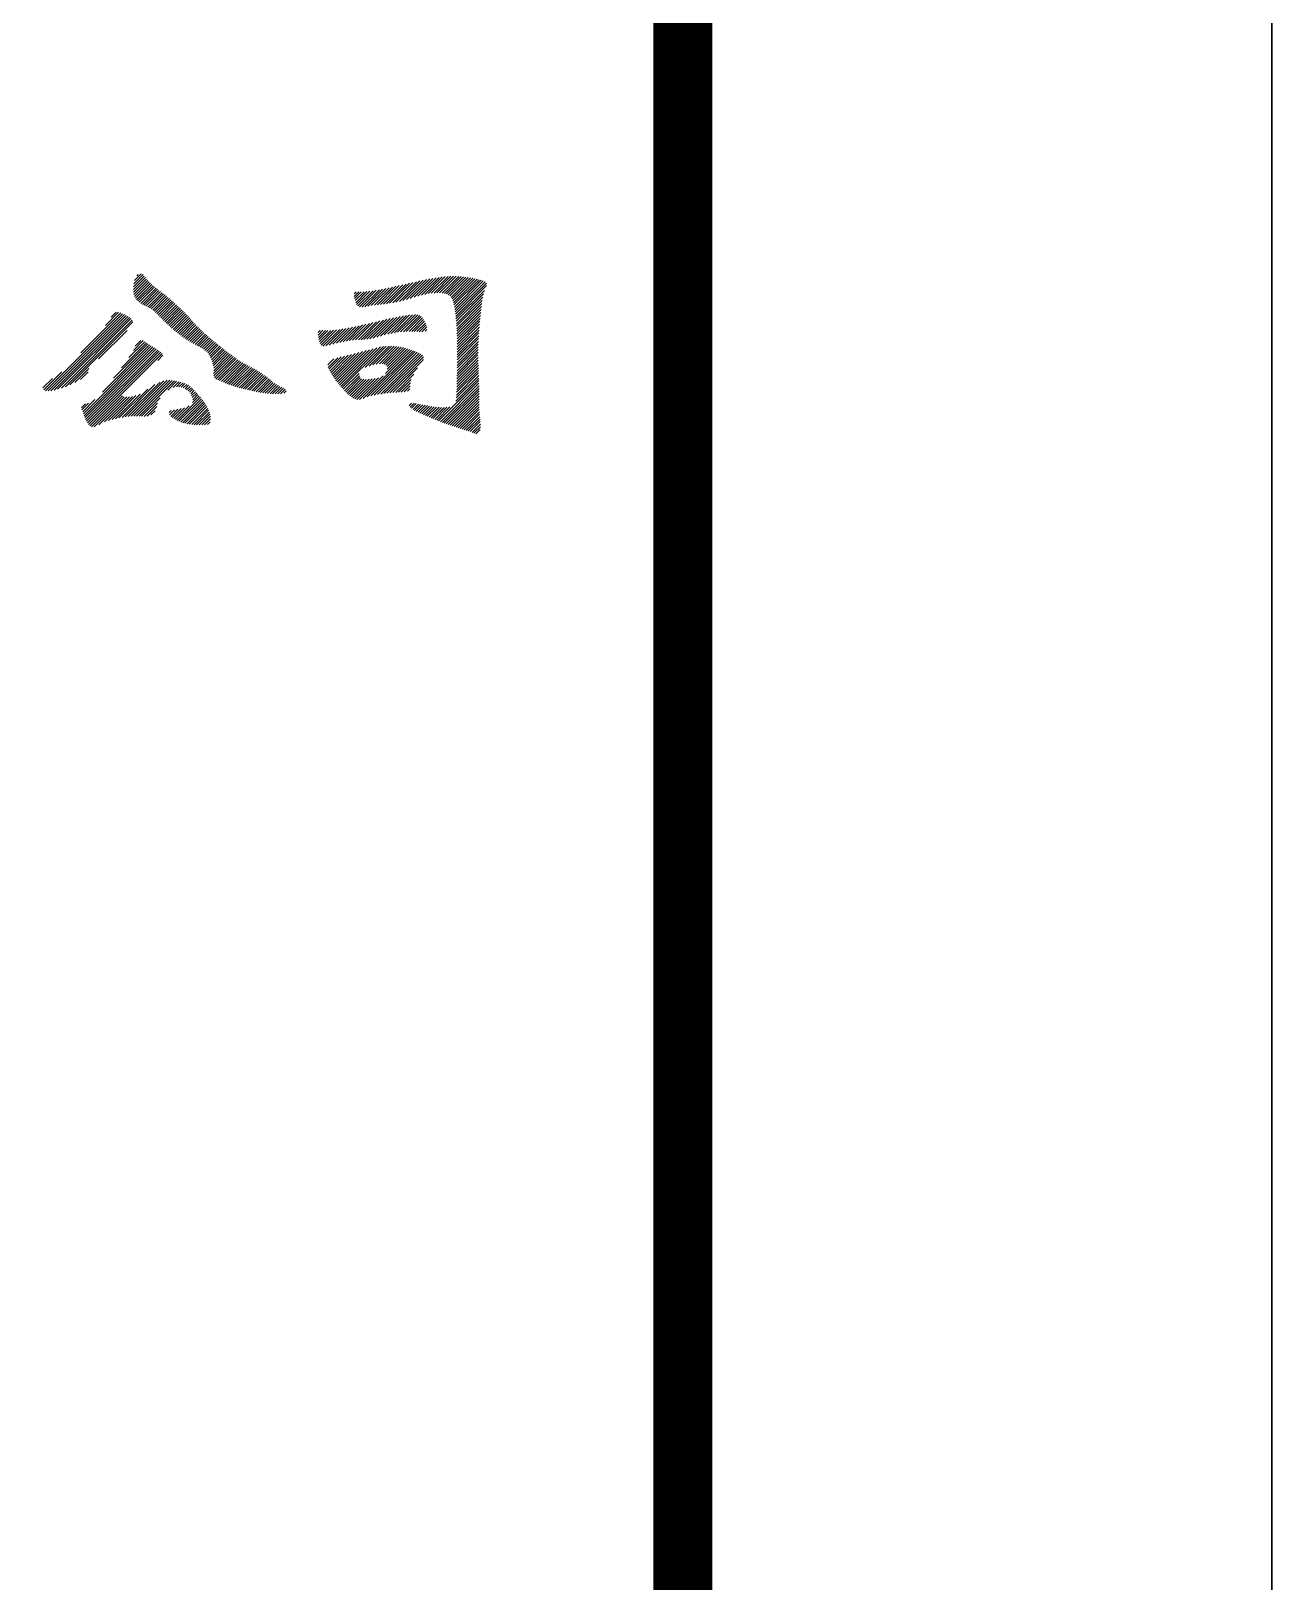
# Model space of a CAD drawing. Extents: x 580289 to 1106878, y -144605 to 78052.
# Drawn here: x 1104771 to 1106878, y -9515 to -6883 of the extents above; entities that cross this region are included whole.
import ezdxf

# ---------------------------------------------------------------- set-up
doc = ezdxf.new("R2010")
doc.units = 0
doc.header["$LTSCALE"] = 100
doc.layers.add('T图框', color=7, linetype='CONTINUOUS')
doc.layers.add('图框', color=254, linetype='CONTINUOUS')

# ---------------------------------------------------------------- blocks, each defined once
blk = doc.blocks.new('A$C72C84CBD')
at = {"layer": '图框', "color": 0}
for p, q in [((82167.2, 56329.4), (82187.4, 56349.5)), ((82167.3, 56333.9), (82185.6, 56352.2)), ((82167.7, 56338.8), (82183.5, 56354.6)), ((82168.9, 56344.5), (82180.5, 56356.1)), ((82172.7, 56352.8), (82175, 56355)), ((82656, 56319.7), (82686.3, 56350)), ((82662, 56321.2), (82691.5, 56350.7)), ((82667.7, 56322.4), (82696.6, 56351.3)), ((82672.8, 56323.1), (82701.5, 56351.7)), ((82677.7, 56323.4), (82706.2, 56351.9)), ((82682.3, 56323.6), (82710.6, 56351.9)), ((82686.8, 56323.6), (82715, 56351.8)), ((82691.1, 56323.4), (82719.3, 56351.6)), ((82695, 56322.8), (82723.5, 56351.2)), ((82698.5, 56321.8), (82727.6, 56350.9)), ((82701.5, 56320.3), (82731.6, 56350.4)), ((82704.1, 56318.4), (82735.5, 56349.8)), ((82167.5, 56325.1), (82189.2, 56346.9)), ((82168, 56321.2), (82191.4, 56344.5)), ((82169, 56317.6), (82193.6, 56342.3)), ((82170.5, 56314.6), (82196, 56340.1)), ((82172.5, 56312.1), (82198.3, 56338)), ((82174.7, 56309.9), (82200.7, 56335.9)), ((82177.1, 56307.8), (82203.1, 56333.8)), ((82179.8, 56305.9), (82205.5, 56331.7)), ((82182.5, 56304.2), (82208, 56329.7)), ((82185.4, 56302.6), (82210.5, 56327.7)), ((82188.3, 56301), (82213.1, 56325.8)), ((82191.4, 56299.6), (82215.7, 56323.9)), ((82541.7, 56322.2), (82545.1, 56325.5)), ((82541.8, 56317.8), (82549.7, 56325.7)), ((82542.5, 56314), (82554, 56325.5)), ((82543.5, 56310.5), (82558.6, 56325.6)), ((82544.6, 56307), (82563.5, 56326)), ((82546, 56304), (82568.6, 56326.6)), ((82548.1, 56301.6), (82573.9, 56327.4)), ((82550.9, 56299.9), (82579.2, 56328.2)), ((82554.9, 56299.4), (82584.6, 56329.1)), ((82559.9, 56300), (82590.1, 56330.2)), ((82565.3, 56300.9), (82595.7, 56331.3)), ((82571, 56302), (82601.3, 56332.4)), ((82576.4, 56303), (82607, 56333.6)), ((82581.5, 56303.6), (82612.7, 56334.8)), ((82586.5, 56304.1), (82618.5, 56336.1)), ((82591.5, 56304.6), (82624.3, 56337.3)), ((82596.6, 56305.2), (82630.1, 56338.7)), ((82601.8, 56306), (82635.9, 56340)), ((82607.3, 56306.9), (82641.7, 56341.3)), ((82612.8, 56308), (82647.5, 56342.6)), ((82618.6, 56309.2), (82653.2, 56343.9)), ((82624.5, 56310.7), (82658.9, 56345.1)), ((82630.7, 56312.3), (82664.5, 56346.2)), ((82637, 56314.2), (82670.1, 56347.3)), ((82643.5, 56316.2), (82675.6, 56348.3)), ((82649.9, 56318.1), (82681, 56349.2)), ((82706.3, 56316.1), (82739.4, 56349.2)), ((82708, 56313.3), (82743.1, 56348.5)), ((82709.3, 56310.2), (82746.8, 56347.7)), ((82710.4, 56306.7), (82750.5, 56346.8)), ((82711.3, 56303.2), (82754.1, 56346)), ((82712.1, 56299.5), (82757.7, 56345)), ((82712.8, 56295.6), (82761.1, 56344)), ((82713.4, 56291.7), (82764.2, 56342.6)), ((82713.9, 56287.8), (82766.4, 56340.3)), ((82714.3, 56283.7), (82766.8, 56336.2)), ((82714.7, 56279.6), (82763, 56327.9)), ((82194.4, 56298.2), (82218.3, 56322)), ((82197.2, 56296.4), (82220.9, 56320.1)), ((82199.8, 56294.5), (82223.4, 56318.1)), ((82202.2, 56292.5), (82225.8, 56316.1)), ((82204.6, 56290.4), (82228.2, 56314)), ((82206.8, 56288.1), (82230.6, 56311.9)), ((82209.1, 56285.9), (82233, 56309.8)), ((82211.3, 56283.6), (82235.4, 56307.7)), ((82213.6, 56281.4), (82237.7, 56305.6)), ((82215.8, 56279.2), (82240.1, 56303.4)), ((82218.1, 56276.9), (82242.4, 56301.2)), ((82220.4, 56274.7), (82244.7, 56299.1)), ((82222.7, 56272.5), (82247.1, 56296.9)), ((82715.1, 56275.5), (82761.3, 56321.8)), ((82715.4, 56271.3), (82760.3, 56316.2)), ((82715.6, 56267.1), (82759.4, 56310.9)), ((82715.9, 56262.9), (82758.7, 56305.7)), ((82716.1, 56258.6), (82758, 56300.5)), ((82018, 56157.6), (82148.7, 56288.3)), ((82022.1, 56157.3), (82151.7, 56286.9)), ((82027, 56157.7), (82154.6, 56285.3)), ((82032.5, 56158.7), (82157.5, 56283.7)), ((82038.4, 56160.1), (82160.3, 56282)), ((82044.8, 56162), (82162.8, 56280)), ((82051.8, 56164.5), (82164.9, 56277.6)), ((82059.4, 56167.6), (82166.2, 56274.4)), ((82077.6, 56221.7), (82145.5, 56289.6)), ((82119.8, 56268.5), (82142, 56290.7)), ((82129.5, 56282.7), (82137.7, 56290.9)), ((82225, 56270.3), (82249.4, 56294.7)), ((82227.3, 56268.2), (82251.7, 56292.5)), ((82229.7, 56266), (82253.9, 56290.3)), ((82232, 56263.9), (82256.2, 56288.1)), ((82234.4, 56261.8), (82258.4, 56285.8)), ((82236.8, 56259.7), (82260.6, 56283.5)), ((82239.3, 56257.7), (82262.7, 56281.1)), ((82241.8, 56255.7), (82264.7, 56278.6)), ((82244.3, 56253.7), (82266.7, 56276.2)), ((82246.9, 56251.8), (82268.8, 56273.8)), ((82249.5, 56249.9), (82271, 56271.5)), ((82534, 56242.6), (82561.9, 56270.5)), ((82539.2, 56243.3), (82567.8, 56271.9)), ((82544.1, 56243.8), (82573.7, 56273.3)), ((82549, 56244.1), (82579.6, 56274.8)), ((82553.6, 56244.2), (82585.6, 56276.2)), ((82558.2, 56244.4), (82591.5, 56277.6)), ((82563.2, 56244.9), (82597.3, 56279)), ((82568.6, 56245.8), (82603.1, 56280.3)), ((82574.3, 56247), (82608.8, 56281.5)), ((82580.4, 56248.6), (82614.4, 56282.6)), ((82586.7, 56250.4), (82620, 56283.7)), ((82593, 56252.2), (82625.5, 56284.7)), ((82599, 56253.7), (82630.8, 56285.5)), ((82604.7, 56255), (82636, 56286.2)), ((82610.2, 56256), (82641, 56286.7)), ((82615.5, 56256.8), (82645.8, 56287)), ((82620.6, 56257.4), (82649.9, 56286.7)), ((82625.6, 56257.8), (82653.1, 56285.4)), ((82630.4, 56258.2), (82655.7, 56283.5)), ((82635, 56258.3), (82657.9, 56281.1)), ((82639.6, 56258.4), (82659.7, 56278.5)), ((82643.9, 56258.2), (82661.3, 56275.6)), ((82648.1, 56257.9), (82662.7, 56272.5)), ((82716.3, 56254.3), (82757.4, 56295.4)), ((82716.5, 56250), (82756.9, 56290.4)), ((82716.6, 56245.6), (82756.3, 56285.3)), ((82716.7, 56241.2), (82755.8, 56280.4)), ((82716.8, 56236.8), (82755.4, 56275.4)), ((82108, 56211.7), (82156.3, 56260)), ((82252.1, 56248.1), (82273.2, 56269.2)), ((82254.8, 56246.3), (82275.4, 56266.9)), ((82257.5, 56244.5), (82277.7, 56264.7)), ((82260.3, 56242.8), (82279.9, 56262.4)), ((82263.1, 56241.1), (82282.2, 56260.3)), ((82265.9, 56239.4), (82284.6, 56258.1)), ((82268.8, 56237.8), (82286.9, 56255.9)), ((82271.7, 56236.2), (82289.3, 56253.8)), ((82274.5, 56234.6), (82291.7, 56251.7)), ((82277.4, 56233), (82294.1, 56249.6)), ((82280.3, 56231.3), (82296.5, 56247.5)), ((82283.1, 56229.7), (82298.9, 56245.5)), ((82480.6, 56252), (82488.9, 56260.3)), ((82480.7, 56256.6), (82484.2, 56260.1)), ((82481.3, 56248.2), (82493, 56260)), ((82482.1, 56244.6), (82497.4, 56259.9)), ((82483, 56241), (82502.1, 56260.1)), ((82484.1, 56237.6), (82507, 56260.5)), ((82485.9, 56234.9), (82512.1, 56261.1)), ((82488.9, 56233.4), (82517.3, 56261.8)), ((82493.8, 56233.8), (82522.6, 56262.6)), ((82499.5, 56235.1), (82528, 56263.5)), ((82505.7, 56236.8), (82533.5, 56264.5)), ((82511.8, 56238.4), (82539, 56265.6)), ((82517.6, 56239.7), (82544.7, 56266.7)), ((82523.2, 56240.8), (82550.4, 56268)), ((82528.7, 56241.7), (82556.1, 56269.2)), ((82652.2, 56257.5), (82664, 56269.4)), ((82656.7, 56257.5), (82665.2, 56266.1)), ((82662.4, 56258.8), (82665.1, 56261.5)), ((82716.7, 56214.3), (82753.4, 56251)), ((82716.7, 56209.8), (82753.1, 56246.2)), ((82716.8, 56232.3), (82754.9, 56270.4)), ((82716.8, 56227.8), (82754.5, 56265.5)), ((82716.8, 56223.3), (82754.1, 56260.6)), ((82716.8, 56218.8), (82753.7, 56255.8)), ((82082.2, 56118.5), (82197.3, 56233.7)), ((82083.4, 56115.3), (82200.1, 56232)), ((82084.7, 56112.1), (82202.8, 56230.2)), ((82086, 56108.9), (82205.6, 56228.5)), ((82087.5, 56105.9), (82208.3, 56226.7)), ((82089.1, 56103), (82211, 56224.9)), ((82091, 56100.4), (82213.5, 56223)), ((82093.2, 56098.2), (82215.8, 56220.7)), ((82114.5, 56155.4), (82194.5, 56235.4)), ((82133.3, 56178.7), (82191.8, 56237.2)), ((82146.9, 56196.7), (82189.1, 56238.9)), ((82159.5, 56213.8), (82186.5, 56240.8)), ((82167.2, 56226.1), (82183.7, 56242.6)), ((82170, 56233.4), (82179.7, 56243)), ((82285.9, 56228), (82301.3, 56243.4)), ((82288.5, 56226.1), (82303.8, 56241.4)), ((82291.1, 56224.2), (82306.2, 56239.3)), ((82293.3, 56221.9), (82308.7, 56237.3)), ((82295.1, 56219.2), (82311.2, 56235.3)), ((82296.7, 56216.3), (82313.7, 56233.3)), ((82298.1, 56213.2), (82316.2, 56231.3)), ((82299.4, 56210.1), (82318.7, 56229.3)), ((82300.6, 56206.8), (82321.2, 56227.4)), ((82301.7, 56203.4), (82323.7, 56225.4)), ((82302.7, 56199.9), (82326.2, 56223.4)), ((82303.4, 56196.1), (82328.8, 56221.5)), ((82303.4, 56191.6), (82331.4, 56219.6)), ((82503.7, 56185.4), (82537.5, 56219.2)), ((82505.5, 56182.6), (82543.6, 56220.8)), ((82507.3, 56180), (82549.7, 56222.4)), ((82509.1, 56177.3), (82555.8, 56224)), ((82511, 56174.7), (82562, 56225.7)), ((82513, 56172.2), (82568.1, 56227.3)), ((82515, 56169.7), (82574.3, 56229)), ((82517, 56167.2), (82580.5, 56230.7)), ((82519, 56164.8), (82586.4, 56232.1)), ((82521.1, 56162.3), (82591.6, 56232.8)), ((82557.2, 56144.5), (82639.3, 56226.6)), ((82560.4, 56197.2), (82596.4, 56233.2)), ((82564.2, 56147.1), (82642.5, 56225.4)), ((82567.3, 56199.5), (82601.1, 56233.3)), ((82570.3, 56148.7), (82645.7, 56224.1)), ((82573.7, 56201.5), (82605.5, 56233.3)), ((82576.1, 56150), (82648.9, 56222.8)), ((82579.5, 56202.8), (82609.8, 56233.1)), ((82581.6, 56151), (82652, 56221.4)), ((82584.7, 56203.5), (82613.9, 56232.7)), ((82587, 56151.9), (82655, 56219.9)), ((82589.2, 56203.5), (82617.9, 56232.2)), ((82592.4, 56152.8), (82657.6, 56218.1)), ((82593, 56202.8), (82621.7, 56231.6)), ((82594.8, 56186.6), (82635.9, 56227.8)), ((82595.9, 56201.2), (82625.4, 56230.8)), ((82597.8, 56198.6), (82629, 56229.8)), ((82597.9, 56194.2), (82632.5, 56228.8)), ((82716.4, 56182.5), (82752.1, 56218.3)), ((82716.5, 56191.6), (82752.3, 56227.4)), ((82716.5, 56187.1), (82752.2, 56222.8)), ((82716.6, 56200.7), (82752.6, 56236.7)), ((82716.6, 56196.2), (82752.4, 56232)), ((82716.7, 56205.2), (82752.8, 56241.4)), ((82067.9, 56171.6), (82091.5, 56195.2)), ((82208.7, 56209.2), (82217.2, 56217.7)), ((82303.1, 56186.9), (82334, 56217.7)), ((82303.6, 56182.8), (82336.6, 56215.8)), ((82304.8, 56179.5), (82339.2, 56213.9)), ((82307.1, 56177.3), (82341.8, 56212.1)), ((82310.3, 56176.1), (82344.5, 56210.3)), ((82313.5, 56174.8), (82347.2, 56208.5)), ((82316.7, 56173.5), (82350, 56206.8)), ((82319.8, 56172.1), (82352.8, 56205.1)), ((82322.9, 56170.7), (82355.6, 56203.4)), ((82326.1, 56169.4), (82358.6, 56201.9)), ((82329.3, 56168.1), (82361.5, 56200.3)), ((82332.6, 56167), (82364.4, 56198.8)), ((82336, 56165.8), (82367.3, 56197.2)), ((82339.4, 56164.8), (82370.2, 56195.6)), ((82342.9, 56163.7), (82373.1, 56194)), ((82346.4, 56162.7), (82375.9, 56192.3)), ((82497.2, 56201.3), (82507.4, 56211.5)), ((82497.7, 56197.3), (82514, 56213.7)), ((82498.9, 56194.1), (82519.9, 56215)), ((82500.4, 56191.1), (82525.6, 56216.2)), ((82502, 56188.2), (82531.5, 56217.7)), ((82597.6, 56153.6), (82659.3, 56215.2)), ((82602.7, 56154.2), (82659.4, 56210.9)), ((82607.7, 56154.6), (82649.3, 56196.3)), ((82715.8, 56155), (82753, 56192.2)), ((82716, 56159.6), (82752.8, 56196.5)), ((82716.1, 56164.3), (82752.7, 56200.8)), ((82716.2, 56168.8), (82752.5, 56205.2)), ((82716.3, 56178), (82752.2, 56213.8)), ((82716.3, 56173.4), (82752.4, 56209.5)), ((82013.6, 56162.3), (82030, 56178.6)), ((82015, 56159.2), (82045.6, 56189.7)), ((82077.5, 56176.8), (82090.5, 56189.8)), ((82147.9, 56112.4), (82203.5, 56168)), ((82153.3, 56113.3), (82212.3, 56172.4)), ((82158.4, 56114), (82219, 56174.6)), ((82163.3, 56114.4), (82224.3, 56175.3)), ((82167.9, 56114.5), (82228.7, 56175.3)), ((82172.4, 56114.5), (82232.8, 56174.9)), ((82176.8, 56114.4), (82236.7, 56174.3)), ((82225.7, 56158.8), (82240.5, 56173.6)), ((82234.5, 56163.1), (82244.2, 56172.8)), ((82240, 56164.1), (82247.8, 56171.9)), ((82244.4, 56164), (82251.3, 56170.9)), ((82248.2, 56163.4), (82254.6, 56169.7)), ((82251.6, 56162.3), (82257.7, 56168.4)), ((82254.7, 56160.9), (82260.6, 56166.8)), ((82349.9, 56161.8), (82378.8, 56190.6)), ((82353.5, 56160.9), (82381.6, 56188.9)), ((82357.1, 56160), (82384.3, 56187.2)), ((82360.7, 56159.1), (82387, 56185.4)), ((82364.3, 56158.3), (82389.7, 56183.6)), ((82368, 56157.5), (82392.4, 56181.8)), ((82371.8, 56156.7), (82394.9, 56179.9)), ((82375.5, 56156), (82397.5, 56177.9)), ((82379.3, 56155.3), (82399.9, 56175.9)), ((82383.1, 56154.6), (82402.2, 56173.7)), ((82387, 56154), (82404.6, 56171.5)), ((82391, 56153.5), (82407.2, 56169.7)), ((82395, 56153), (82410, 56168)), ((82399.1, 56152.6), (82412.9, 56166.5)), ((82523.2, 56160), (82550.1, 56186.9)), ((82525.4, 56157.7), (82550.7, 56182.9)), ((82527.6, 56155.4), (82552, 56179.8)), ((82529.9, 56153.2), (82554.5, 56177.8)), ((82532.2, 56151), (82558.2, 56177)), ((82534.6, 56148.9), (82562.5, 56176.8)), ((82537.1, 56147), (82567.3, 56177.2)), ((82539.8, 56145.2), (82572.4, 56177.8)), ((82542.8, 56143.7), (82577.7, 56178.6)), ((82546.2, 56142.6), (82583.4, 56179.7)), ((82550.8, 56142.7), (82591.1, 56183)), ((82612.5, 56154.9), (82643.1, 56185.6)), ((82617.1, 56155.1), (82638.5, 56176.5)), ((82621.8, 56155.3), (82637.7, 56171.1)), ((82626.7, 56155.7), (82637.2, 56166.2)), ((82685.2, 56106.4), (82753.6, 56174.8)), ((82688.4, 56105.1), (82753.7, 56170.4)), ((82691.6, 56103.9), (82753.8, 56166)), ((82714.2, 56139.9), (82753.4, 56179.2)), ((82715.2, 56145.4), (82753.3, 56183.5)), ((82715.5, 56150.2), (82753.1, 56187.8)), ((82081, 56121.8), (82101.7, 56142.6)), ((82096.1, 56096.5), (82148.7, 56149.2)), ((82100.2, 56096.2), (82151.4, 56147.4)), ((82108.3, 56099.8), (82155.7, 56147.2)), ((82118, 56105), (82160.5, 56147.5)), ((82124.8, 56107.3), (82165.6, 56148.1)), ((82130.9, 56108.9), (82171.3, 56149.3)), ((82136.7, 56110.2), (82178.3, 56151.8)), ((82142.4, 56111.4), (82191.5, 56160.5)), ((82181.1, 56114.2), (82212.5, 56145.7)), ((82241.4, 56107.2), (82280.8, 56146.5)), ((82244.4, 56105.7), (82282.8, 56144)), ((82247.6, 56104.4), (82284.7, 56141.5)), ((82251, 56103.3), (82286.6, 56138.9)), ((82257.5, 56159.2), (82263.2, 56164.9)), ((82260.1, 56157.3), (82265.6, 56162.8)), ((82262.3, 56155), (82267.9, 56160.6)), ((82264.3, 56152.5), (82270.1, 56158.3)), ((82265.9, 56149.6), (82272.3, 56156)), ((82267, 56146.3), (82274.5, 56153.7)), ((82267.2, 56137.5), (82278.7, 56148.9)), ((82267.7, 56142.4), (82276.6, 56151.3)), ((82403.4, 56152.4), (82415.9, 56165)), ((82407.7, 56152.2), (82419, 56163.5)), ((82412.2, 56152.3), (82422, 56162)), ((82417, 56152.6), (82424.6, 56160.2)), ((82422.7, 56153.7), (82426.3, 56157.4)), ((82632.3, 56156.8), (82636.1, 56160.6)), ((82694.9, 56102.7), (82753.8, 56161.6)), ((82698.2, 56101.4), (82753.9, 56157.2)), ((82701.4, 56100.2), (82753.9, 56152.7)), ((82704.7, 56099), (82753.9, 56148.2)), ((82708.1, 56097.9), (82753.9, 56143.8)), ((82711.4, 56096.7), (82754, 56139.3)), ((82079, 56128.8), (82085.6, 56135.4)), ((82079.8, 56125.2), (82091.1, 56136.5)), ((82185.4, 56114), (82208.2, 56136.8)), ((82190.2, 56114.3), (82206.7, 56130.8)), ((82196.8, 56116.5), (82204, 56123.7)), ((82227.8, 56120.5), (82231.4, 56124.1)), ((82228.3, 56116.5), (82237.1, 56125.3)), ((82230.4, 56114.1), (82242.4, 56126.1)), ((82232.9, 56112.1), (82248, 56127.2)), ((82235.6, 56110.4), (82254, 56128.8)), ((82238.5, 56108.7), (82261.6, 56131.8)), ((82254.5, 56102.3), (82288.5, 56136.3)), ((82258.2, 56101.5), (82290.2, 56133.5)), ((82262, 56100.8), (82291.8, 56130.7)), ((82266, 56100.3), (82293.4, 56127.7)), ((82270.1, 56100), (82294.8, 56124.6)), ((82274.4, 56099.7), (82296, 56121.4)), ((82278.8, 56099.6), (82297.1, 56118)), ((82283.3, 56099.7), (82297.8, 56114.2)), ((82635.1, 56132.6), (82639.2, 56136.8)), ((82636.9, 56129.9), (82643.5, 56136.5)), ((82639.2, 56127.8), (82647.2, 56135.8)), ((82641.8, 56125.9), (82650.9, 56135)), ((82644.5, 56124.2), (82654.7, 56134.3)), ((82647.4, 56122.6), (82658.5, 56133.6)), ((82650.5, 56121.1), (82662.3, 56132.9)), ((82653.5, 56119.6), (82666.1, 56132.3)), ((82656.6, 56118.2), (82670, 56131.6)), ((82659.7, 56116.9), (82673.9, 56131)), ((82662.8, 56115.5), (82677.8, 56130.5)), ((82666, 56114.2), (82681.8, 56130)), ((82669.2, 56112.9), (82685.9, 56129.6)), ((82672.4, 56111.6), (82690.2, 56129.3)), ((82675.6, 56110.3), (82694.6, 56129.3)), ((82678.8, 56109), (82699.3, 56129.5)), ((82682, 56107.7), (82704.5, 56130.2)), ((82714.8, 56095.6), (82754, 56134.8)), ((82718.2, 56094.5), (82754.1, 56130.4)), ((82721.6, 56093.4), (82754.2, 56126.1)), ((82725.1, 56092.5), (82754.4, 56121.8)), ((82728.6, 56091.4), (82754.7, 56117.6)), ((82732, 56090.4), (82755.1, 56113.4)), ((82288, 56099.9), (82298.1, 56110)), ((82293.1, 56100.5), (82297.5, 56104.9)), ((82735.4, 56089.3), (82755.5, 56109.4)), ((82738.8, 56088.2), (82755.8, 56105.2)), ((82742.1, 56087), (82756.1, 56101)), ((82745.3, 56085.7), (82756.2, 56096.6)), ((82748.6, 56084.6), (82755.7, 56091.7))]:
    blk.add_line(p, q, dxfattribs=at)
for points in [[(0, 0), (0, 59400), (84100, 59400), (84100, 0)], [(0, 0), (84100, 0), (84100, 59400), (0, 59400)]]:
    blk.add_lwpolyline(points, close=True, dxfattribs=at)
at = {"layer": '图框', "color": 0, "const_width": 100}
blk.add_lwpolyline([(2500, 1000), (83100, 1000), (83100, 58400), (2500, 58400)], close=True, dxfattribs=at)
blk = doc.blocks.new('图框')
at = {"layer": 'T图框', "color": 4}
blk.add_blockref('A$C72C84CBD', (602717, 102743.5), dxfattribs=at)

msp = doc.modelspace()

# ---------------------------------------------------------------- block references
at = {"layer": 'T图框'}
msp.add_blockref('图框', (420061.1, -166394.5), dxfattribs=at)

doc.saveas('drawing.dxf')
